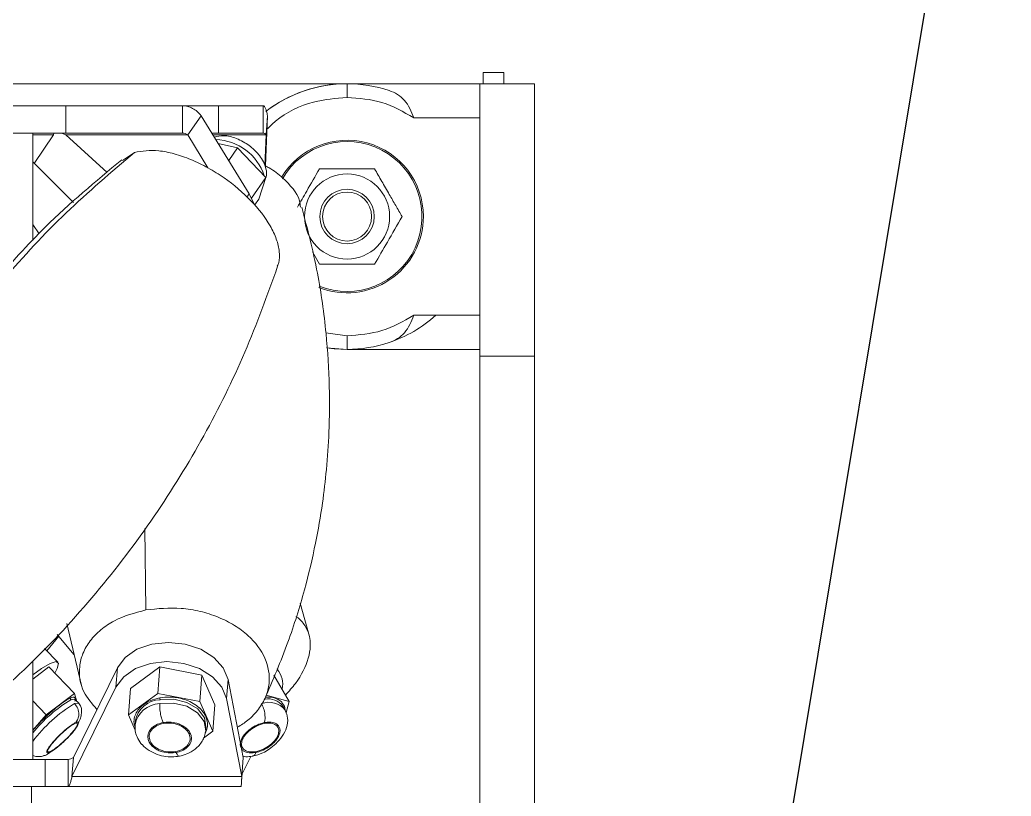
# Model space of a CAD drawing. Header units: millimetres. Extents: x -529 to 1738, y -425 to 849.
# Drawn here: x 282.18 to 318.56, y 776.39 to 804.89 of the extents above; entities that cross this region are included whole.
import ezdxf

# ---------------------------------------------------------------- set-up
doc = ezdxf.new("R2010")
doc.units = ezdxf.units.MM

msp = doc.modelspace()

# ---------------------------------------------------------------- linework, layer by layer
msp.add_line((306.111, 749.236), (318.562, 824.295))
at = {"color": 7, "linetype": 'Continuous', "lineweight": 15}
for p, q in [((299.94, 802.953), (299.19, 802.953)), ((299.19, 802.953), (299.19, 802.541)), ((299.94, 802.953), (299.94, 802.541)), ((279.401, 802.541), (294.065, 802.541)), ((299.19, 802.541), (294.19, 802.541)), ((301.065, 802.541), (299.065, 802.541)), ((299.065, 792.541), (299.065, 802.541)), ((301.065, 792.541), (301.065, 802.541)), ((275.956, 801.732), (283.871, 801.732)), ((283.871, 801.732), (283.871, 800.732)), ((283.871, 801.732), (288.155, 801.732)), ((288.155, 800.732), (288.155, 801.732)), ((288.155, 801.732), (289.477, 801.732)), ((289.477, 801.732), (289.477, 800.732)), ((289.477, 801.732), (291.114, 801.732)), ((291.114, 800.732), (291.114, 801.732)), ((288.346, 800.659), (288.84, 801.366)), ((288.84, 801.366), (290.595, 798.503)), ((291.273, 801.366), (291.193, 799.522)), ((291.22, 800.659), (291.273, 801.366)), ((277.468, 800.732), (283.871, 800.732)), ((282.657, 796.784), (282.657, 800.732)), ((283.871, 800.732), (288.155, 800.732)), ((289.228, 800.732), (289.477, 800.732)), ((289.477, 800.732), (291.114, 800.732)), ((283.42, 800.659), (282.71, 799.615)), ((283.874, 800.659), (288.346, 800.659)), ((285.392, 799.284), (283.874, 800.659)), ((288.346, 800.659), (289.084, 799.455)), ((289.399, 800.608), (289.321, 800.582)), ((291.22, 800.659), (291.171, 799.537)), ((285.954, 799.72), (286.388, 800.02)), ((290.173, 800.182), (289.465, 800.346)), ((289.849, 799.719), (290.173, 800.182)), ((291.216, 799.095), (290.173, 800.182)), ((284.147, 798.187), (282.657, 799.668)), ((291.216, 799.095), (290.687, 798.338)), ((290.954, 798.309), (291.216, 799.095)), ((290.595, 798.503), (290.769, 798.144)), ((290.793, 798.078), (290.954, 798.309)), ((293.179, 795.916), (292.918, 796.368)), ((293.44, 792.849), (294.19, 792.791)), ((294.19, 792.791), (299.065, 792.791)), ((301.065, 792.541), (299.065, 792.541)), ((299.065, 652.541), (299.065, 792.541)), ((301.065, 652.541), (301.065, 792.541)), ((292.808, 782.257), (292.472, 783.476)), ((283.908, 782.726), (284.445, 780.458)), ((283.177, 781.723), (283.608, 782.259)), ((283.555, 782.322), (284.18, 781.578)), ((283.58, 781.306), (283.086, 781.817)), ((282.657, 777.741), (282.657, 781.355)), ((282.657, 780.685), (283.251, 781.133)), ((283.251, 781.133), (284.193, 780.161)), ((285.762, 781.105), (284.149, 777.814)), ((285.709, 780.398), (285.762, 781.105)), ((286.245, 780.348), (287.316, 781.133)), ((287.316, 781.133), (287.243, 780.161)), ((287.316, 781.133), (288.864, 780.832)), ((288.791, 779.86), (288.864, 780.832)), ((288.864, 780.832), (289.341, 779.745)), ((292.072, 779.86), (291.505, 780.832)), ((291.729, 780.903), (291.626, 781.08)), ((285.709, 780.398), (284.096, 777.107)), ((289.825, 780.677), (289.771, 779.97)), ((290.383, 777.814), (289.825, 780.677)), ((283.151, 779.375), (284.193, 780.161)), ((284.193, 780.161), (284.277, 779.869)), ((286.245, 780.348), (286.172, 779.375)), ((286.172, 779.375), (287.243, 780.161)), ((287.243, 780.161), (288.791, 779.86)), ((291.225, 780.099), (292.072, 779.86)), ((282.657, 779.885), (283.151, 779.375)), ((284.342, 779.802), (284.205, 779.943)), ((288.791, 779.86), (289.267, 778.773)), ((289.341, 779.745), (289.267, 778.773)), ((290.329, 777.107), (289.771, 779.97)), ((291.919, 779.552), (291.836, 779.693)), ((292.072, 779.86), (291.958, 779.463)), ((282.657, 778.813), (283.151, 779.375)), ((286.417, 778.816), (286.172, 779.375)), ((286.421, 779.136), (286.41, 778.995)), ((286.411, 779.004), (286.41, 778.894)), ((289.002, 778.799), (289.013, 778.941)), ((289.267, 778.773), (288.927, 778.523)), ((286.648, 778.288), (286.632, 778.326)), ((286.679, 778.282), (286.648, 778.288)), ((284.096, 777.107), (284.149, 777.814)), ((290.383, 777.814), (290.329, 777.107)), ((290.335, 777.186), (290.66, 777.853)), ((283.113, 777.741), (280.654, 777.741)), ((283.113, 776.741), (283.113, 777.741)), ((283.955, 777.741), (283.121, 777.741)), ((283.955, 776.741), (283.955, 777.741)), ((284.096, 777.107), (290.329, 777.107)), ((290.322, 776.983), (290.337, 777.208)), ((283.113, 776.741), (280.654, 776.741)), ((282.607, 773.741), (282.607, 776.741)), ((283.955, 776.741), (283.121, 776.741)), ((290.303, 776.741), (283.955, 776.741))]:
    msp.add_line(p, q, dxfattribs=at)
at = {"color": 8, "linetype": 'Continuous', "lineweight": 15}
for p, q in [((296.639, 801.291), (299.065, 801.291)), ((282.657, 800.659), (283.42, 800.659)), ((289.273, 800.659), (291.22, 800.659)), ((290.509, 798.379), (290.595, 798.503)), ((282.892, 797.036), (282.657, 797.369)), ((299.065, 794.041), (296.639, 794.041)), ((294.19, 793.291), (293.415, 793.401)), ((286.806, 783.226), (286.769, 786.214))]:
    msp.add_line(p, q, dxfattribs=at)
at = {"color": 7, "linetype": 'Continuous', "lineweight": 15, "flags": 128}
for points in [[(290.604, 799.733), (290.676, 799.661), (290.744, 799.587)], [(294.19, 792.791), (293.718, 792.814), (293.439, 792.849)], [(285.762, 781.105), (286.047, 781.484), (286.482, 781.782), (287.027, 781.972), (287.635, 782.037), (288.254, 781.972), (288.828, 781.782), (289.307, 781.484), (289.649, 781.105), (289.825, 780.677)], [(283.467, 780.911), (283.555, 781.075), (283.6, 781.265), (283.511, 781.33), (283.295, 781.265), (282.973, 781.075), (282.657, 780.845)], [(289.771, 779.97), (289.596, 780.398), (289.253, 780.777), (288.774, 781.075), (288.2, 781.265), (287.582, 781.33), (286.973, 781.265), (286.428, 781.075), (285.994, 780.777), (285.709, 780.398)], [(291.964, 779.442), (291.962, 779.45), (291.919, 779.552)]]:
    msp.add_lwpolyline(points, dxfattribs=at)
at = {"color": 8, "linetype": 'Continuous', "lineweight": 15, "flags": 128}
for points in [[(284.205, 779.943), (284.199, 779.949), (284.054, 779.929)], [(284.342, 779.802), (284.336, 779.807), (284.191, 779.787)], [(289.002, 778.795), (288.944, 779.126), (288.701, 779.45), (288.306, 779.689), (287.819, 779.807), (287.316, 779.787)], [(289.013, 778.941), (288.955, 779.268), (288.711, 779.591), (288.316, 779.83), (287.83, 779.949), (287.327, 779.929)]]:
    msp.add_lwpolyline(points, dxfattribs=at)
at = {"color": 7, "linetype": 'Continuous', "lineweight": 15}
for radius in [1.562, 1, 0.9]:
    msp.add_circle((294.19, 797.666), radius, dxfattribs=at)
for centre, radius, start, end in [((294.19, 797.666), 4.875, 90, 127.6745), ((294.19, 797.666), 4.875, 90.7299, 127.6766), ((294.19, 797.666), 4.875, 71.5713, 90), ((294.19, 797.666), 2.8, 360, 149.2031), ((294.19, 797.666), 2.75, 248.1288, 149.648), ((294.19, 797.666), 2.8, 248.4139, 360), ((294.19, 797.666), 4.875, 288.4287, 311.9619), ((294.19, 797.666), 4.875, 270, 288.4287), ((291.022, 780.502), 0.808, 346.513, 42.0958)]:
    msp.add_arc(centre, radius, start, end, dxfattribs=at)
at = {"color": 8, "linetype": 'Continuous', "lineweight": 15}
for centre, radius, start, end in [((289.306, 798.546), 1.948, 18.3536, 87.9441), ((286.808, 775.348), 5.345, 121.0164, 140.9634), ((286.912, 775.235), 5.303, 120.8665, 143.3607), ((287.35, 778.833), 0.955, 92.0759, 169.6451), ((287.36, 778.977), 0.953, 91.9982, 170.3442), ((291.323, 779.073), 0.764, 38.7991, 110.8267), ((291.289, 779.277), 0.687, 37.3035, 98.8271)]:
    msp.add_arc(centre, radius, start, end, dxfattribs=at)
at = {"color": 7, "linetype": 'Continuous', "lineweight": 15}
for points, knots in [([(294.19, 802.541), (294.19, 802.532), (294.19, 802.514), (294.19, 802.378), (294.19, 802.21), (294.19, 802.096), (294.19, 802.041)], [0, 0, 0, 0, 0.270261, 0.562429, 0.789736, 1, 1, 1, 1]), ([(296.639, 801.291), (296.594, 801.408), (296.505, 801.644), (296.306, 801.941), (296.05, 802.164), (295.837, 802.249), (295.731, 802.291)], [0, 0, 0, 0, 0.24998, 0.500057, 0.750219, 1, 1, 1, 1]), ([(294.19, 802.041), (294.626, 802.008), (295.499, 801.941), (296.259, 801.508), (296.639, 801.291)], [0, 0, 0, 0, 0.499933, 1, 1, 1, 1]), ([(291.212, 799.099), (291.214, 799.104), (291.256, 799.201), (291.222, 799.41), (291.136, 799.678), (290.966, 799.937), (290.745, 800.163), (290.491, 800.349), (290.259, 800.48), (290.016, 800.577), (289.709, 800.653), (289.521, 800.625), (289.399, 800.608)], [0, 0, 0, 0, 0.0059659, 0.1251748, 0.2318194, 0.3340007, 0.4737798, 0.5578673, 0.6480522, 0.7408343, 0.8325118, 1, 1, 1, 1]), ([(286.388, 800.02), (286.668, 800.066), (287.1, 800.135), (287.848, 799.981), (288.461, 799.771), (289.086, 799.468), (289.859, 798.986), (290.713, 798.261), (291.322, 797.462), (291.617, 796.83), (291.719, 796.372), (291.722, 796.037), (291.649, 795.887), (291.63, 795.847)], [0, 0, 0, 0, 0.142604, 0.21937, 0.297766, 0.376161, 0.452928, 0.595532, 0.738136, 0.814902, 0.893298, 0.971693, 1, 1, 1, 1]), ([(285.921, 799.751), (284.965, 798.956), (283.297, 797.569), (281.843, 795.937), (281.223, 795.241)], [0, 0, 0, 0, 0.573468, 1, 1, 1, 1]), ([(291.193, 799.522), (291.238, 799.499), (291.482, 799.381), (291.963, 798.977), (292.429, 798.477), (292.473, 798.086), (292.482, 798.006)], [0, 0, 0, 0, 0.064636, 0.34442, 0.864158, 1, 1, 1, 1]), ([(292.368, 798.01), (292.482, 798.208), (292.753, 798.678), (293.023, 799.145), (293.179, 799.416)], [0, 0, 0, 0, 0.420913, 1, 1, 1, 1]), ([(293.179, 799.416), (293.355, 799.416), (293.709, 799.416), (294.235, 799.416), (294.737, 799.416), (295.045, 799.416), (295.2, 799.416)], [0, 0, 0, 0, 0.264614, 0.534966, 0.765352, 1, 1, 1, 1]), ([(295.2, 799.416), (295.288, 799.264), (295.465, 798.957), (295.728, 798.502), (295.979, 798.067), (296.133, 797.8), (296.21, 797.666)], [0, 0, 0, 0, 0.264614, 0.534966, 0.765352, 1, 1, 1, 1]), ([(291.169, 779.96), (291.465, 780.648), (292.021, 781.939), (292.623, 783.873), (293.032, 785.586), (293.287, 787.067), (293.447, 788.42), (293.543, 789.844), (293.558, 791.516), (293.436, 793.477), (293.126, 795.709), (292.736, 797.211), (292.528, 798.012)], [0, 0, 0, 0, 0.1252575, 0.2348999, 0.3295711, 0.4096757, 0.4761924, 0.5492073, 0.6377374, 0.7420256, 0.8625265, 1, 1, 1, 1]), ([(296.21, 797.666), (296.03, 797.353), (295.692, 796.768), (295.356, 796.187), (295.2, 795.916)], [0, 0, 0, 0, 0.534747, 1, 1, 1, 1]), ([(279.811, 778.817), (280.723, 779.587), (282.553, 781.132), (284.988, 783.781), (287.146, 786.609), (288.969, 789.583), (290.499, 792.661), (291.264, 794.783), (291.644, 795.84)], [0, 0, 0, 0, 0.17143, 0.343979, 0.511948, 0.676579, 0.838956, 1, 1, 1, 1]), ([(295.2, 795.916), (295.025, 795.916), (294.67, 795.916), (294.145, 795.916), (293.643, 795.916), (293.335, 795.916), (293.179, 795.916)], [0, 0, 0, 0, 0.264614, 0.534966, 0.765352, 1, 1, 1, 1]), ([(296.639, 794.041), (296.259, 793.824), (295.499, 793.391), (294.626, 793.324), (294.19, 793.291)], [0, 0, 0, 0, 0.500067, 1, 1, 1, 1]), ([(295.731, 793.041), (295.837, 793.083), (296.05, 793.168), (296.306, 793.391), (296.505, 793.688), (296.594, 793.923), (296.639, 794.041)], [0, 0, 0, 0, 0.249781, 0.499943, 0.75002, 1, 1, 1, 1]), ([(294.19, 792.791), (294.19, 792.8), (294.19, 792.818), (294.19, 792.953), (294.19, 793.121), (294.19, 793.236), (294.19, 793.291)], [0, 0, 0, 0, 0.270261, 0.562429, 0.789736, 1, 1, 1, 1]), ([(290.167, 778.922), (290.298, 779.003), (290.606, 779.193), (290.962, 779.577), (291.228, 780.037), (291.385, 780.668), (291.254, 781.468), (290.716, 782.193), (290.071, 782.674), (289.472, 782.977), (288.806, 783.187), (287.902, 783.342), (287.237, 783.272), (286.806, 783.226)], [0, 0, 0, 0, 0.056889, 0.132979, 0.209068, 0.283576, 0.421986, 0.560395, 0.634903, 0.710993, 0.787082, 0.861591, 1, 1, 1, 1]), ([(286.806, 783.226), (286.402, 783.117), (285.781, 782.949), (285.138, 782.508), (284.742, 782.102), (284.477, 781.639), (284.325, 781.011), (284.412, 780.267), (284.829, 779.785), (285.012, 779.574)], [0, 0, 0, 0, 0.201895, 0.310579, 0.42157, 0.53256, 0.641244, 0.843139, 1, 1, 1, 1]), ([(291.931, 780.101), (292.058, 780.243), (292.452, 780.684), (292.836, 781.468), (292.874, 782.196), (292.648, 782.668), (292.47, 782.897), (292.324, 782.971), (292.314, 782.976)], [0, 0, 0, 0, 0.132428, 0.409925, 0.687421, 0.836803, 0.989354, 1, 1, 1, 1]), ([(284.054, 779.929), (284.05, 779.934), (284.041, 779.946), (284.037, 779.967), (284.041, 779.986), (284.047, 779.994), (284.05, 779.998)], [0, 0, 0, 0, 0.270261, 0.562429, 0.789736, 1, 1, 1, 1]), ([(284.192, 779.999), (284.207, 779.99), (284.233, 779.974), (284.208, 779.911), (284.197, 779.884)], [0, 0, 0, 0, 0.568748, 1, 1, 1, 1]), ([(287.327, 779.929), (287.327, 779.934), (287.327, 779.946), (287.324, 779.967), (287.319, 779.986), (287.316, 779.994), (287.314, 779.998)], [0, 0, 0, 0, 0.270261, 0.562429, 0.789736, 1, 1, 1, 1]), ([(284.191, 779.787), (284.234, 779.731), (284.324, 779.614), (284.358, 779.403), (284.324, 779.219), (284.262, 779.133), (284.233, 779.091)], [0, 0, 0, 0, 0.270261, 0.562429, 0.789736, 1, 1, 1, 1]), ([(284.322, 779.084), (284.339, 779.111), (284.393, 779.2), (284.436, 779.35), (284.46, 779.525), (284.433, 779.686), (284.371, 779.765), (284.34, 779.805)], [0, 0, 0, 0, 0.095823, 0.307629, 0.533559, 0.767075, 1, 1, 1, 1]), ([(287.316, 779.787), (287.315, 779.731), (287.312, 779.614), (287.344, 779.403), (287.389, 779.219), (287.423, 779.133), (287.439, 779.091)], [0, 0, 0, 0, 0.270261, 0.562429, 0.789736, 1, 1, 1, 1]), ([(291.051, 779.787), (291.079, 779.731), (291.136, 779.614), (291.179, 779.403), (291.186, 779.219), (291.168, 779.133), (291.159, 779.091)], [0, 0, 0, 0, 0.270261, 0.562429, 0.789736, 1, 1, 1, 1]), ([(291.852, 779.753), (291.861, 779.742), (291.904, 779.688), (291.911, 779.615), (291.916, 779.556)], [0, 0, 0, 0, 0.2042532, 1, 1, 1, 1]), ([(286.413, 778.918), (286.396, 778.969), (286.355, 779.096), (286.38, 779.223), (286.394, 779.299)], [0, 0, 0, 0, 0.401367, 1, 1, 1, 1]), ([(290.727, 777.858), (290.852, 777.892), (291.059, 777.949), (291.348, 778.118), (291.598, 778.319), (291.83, 778.593), (291.989, 778.919), (292.039, 779.262), (291.958, 779.456), (291.918, 779.553)], [0, 0, 0, 0, 0.1606166, 0.2643538, 0.3862378, 0.5259587, 0.6799333, 0.8410274, 1, 1, 1, 1]), ([(283.27, 777.996), (283.243, 777.987), (283.181, 777.966), (283.161, 778.004), (283.184, 778.075), (283.232, 778.16), (283.311, 778.271), (283.42, 778.401), (283.548, 778.54), (283.685, 778.676), (283.818, 778.797), (283.969, 778.923), (284.119, 779.034), (284.198, 779.074), (284.233, 779.091)], [0, 0, 0, 0, 0.090318, 0.204563, 0.27142, 0.343936, 0.420786, 0.5, 0.579214, 0.656064, 0.72858, 0.795437, 0.909682, 1, 1, 1, 1]), ([(284.233, 779.091), (284.26, 779.1), (284.322, 779.121), (284.342, 779.083), (284.319, 779.012), (284.271, 778.927), (284.192, 778.817), (284.083, 778.686), (283.954, 778.547), (283.818, 778.412), (283.685, 778.29), (283.534, 778.164), (283.384, 778.053), (283.305, 778.013), (283.27, 777.996)], [0, 0, 0, 0, 0.0903184, 0.2045632, 0.2714199, 0.3439362, 0.4207855, 0.5, 0.5792145, 0.6560638, 0.7285801, 0.7954368, 0.9096816, 1, 1, 1, 1]), ([(283.444, 778.411), (283.507, 778.481), (283.634, 778.62), (283.856, 778.82), (284.06, 778.981), (284.213, 779.069), (284.303, 779.086), (284.3, 779.011), (284.225, 778.873), (284.115, 778.742), (284.059, 778.676)], [0, 0, 0, 0, 0.124939, 0.24999, 0.374878, 0.49999, 0.624878, 0.74999, 0.874939, 1, 1, 1, 1]), ([(286.41, 778.995), (286.409, 778.926), (286.408, 778.777), (286.479, 778.55), (286.622, 778.316), (286.848, 778.105), (287.139, 777.944), (287.457, 777.851), (287.764, 777.822), (287.949, 777.846), (288.036, 777.857)], [0, 0, 0, 0, 0.094654, 0.207853, 0.337013, 0.476908, 0.620175, 0.758925, 0.886758, 1, 1, 1, 1]), ([(287.92, 777.996), (287.846, 777.987), (287.678, 777.966), (287.448, 778.004), (287.256, 778.075), (287.112, 778.16), (286.992, 778.271), (286.91, 778.401), (286.874, 778.54), (286.886, 778.676), (286.94, 778.797), (287.045, 778.923), (287.21, 779.034), (287.369, 779.074), (287.439, 779.091)], [0, 0, 0, 0, 0.090318, 0.204563, 0.27142, 0.343936, 0.420786, 0.5, 0.579214, 0.656064, 0.72858, 0.795437, 0.909682, 1, 1, 1, 1]), ([(286.965, 778.411), (286.945, 778.481), (286.905, 778.62), (287.001, 778.82), (287.182, 778.981), (287.449, 779.069), (287.747, 779.086), (288.032, 779.011), (288.276, 778.873), (288.354, 778.742), (288.394, 778.676)], [0, 0, 0, 0, 0.124939, 0.24999, 0.374878, 0.49999, 0.624878, 0.74999, 0.874939, 1, 1, 1, 1]), ([(287.439, 779.091), (287.513, 779.1), (287.681, 779.121), (287.911, 779.083), (288.103, 779.012), (288.246, 778.927), (288.367, 778.817), (288.449, 778.686), (288.485, 778.547), (288.473, 778.412), (288.419, 778.29), (288.314, 778.164), (288.149, 778.053), (287.99, 778.013), (287.92, 777.996)], [0, 0, 0, 0, 0.0903184, 0.2045632, 0.2714199, 0.3439362, 0.4207855, 0.5, 0.5792145, 0.6560638, 0.7285801, 0.7954368, 0.9096816, 1, 1, 1, 1]), ([(289.065, 779.077), (289.066, 779), (289.067, 778.874), (289.008, 778.758), (288.985, 778.714)], [0, 0, 0, 0, 0.615155, 1, 1, 1, 1]), ([(290.844, 777.996), (290.778, 777.987), (290.629, 777.966), (290.465, 778.004), (290.355, 778.075), (290.292, 778.16), (290.266, 778.271), (290.283, 778.401), (290.343, 778.54), (290.441, 778.676), (290.562, 778.797), (290.729, 778.923), (290.935, 779.034), (291.091, 779.074), (291.159, 779.091)], [0, 0, 0, 0, 0.090318, 0.204563, 0.27142, 0.343936, 0.420786, 0.5, 0.579214, 0.656064, 0.72858, 0.795437, 0.909682, 1, 1, 1, 1]), ([(290.335, 778.411), (290.363, 778.481), (290.42, 778.62), (290.627, 778.82), (290.879, 778.981), (291.153, 779.069), (291.406, 779.086), (291.59, 779.011), (291.7, 778.873), (291.679, 778.742), (291.669, 778.676)], [0, 0, 0, 0, 0.124939, 0.24999, 0.374878, 0.49999, 0.624878, 0.74999, 0.874939, 1, 1, 1, 1]), ([(291.159, 779.091), (291.225, 779.1), (291.375, 779.121), (291.538, 779.083), (291.649, 779.012), (291.711, 778.927), (291.738, 778.817), (291.721, 778.686), (291.66, 778.547), (291.563, 778.412), (291.441, 778.29), (291.274, 778.164), (291.068, 778.053), (290.913, 778.013), (290.844, 777.996)], [0, 0, 0, 0, 0.090318, 0.204563, 0.27142, 0.343936, 0.420786, 0.5, 0.579214, 0.656064, 0.72858, 0.795437, 0.909682, 1, 1, 1, 1]), ([(284.059, 778.676), (283.996, 778.606), (283.868, 778.467), (283.648, 778.268), (283.44, 778.103), (283.347, 778.054), (283.3, 778.03)], [0, 0, 0, 0, 0.250007, 0.500001, 0.750007, 1, 1, 1, 1]), ([(288.394, 778.676), (288.414, 778.606), (288.454, 778.467), (288.358, 778.268), (288.178, 778.103), (287.996, 778.054), (287.905, 778.03)], [0, 0, 0, 0, 0.250007, 0.500001, 0.750007, 1, 1, 1, 1]), ([(288.036, 777.857), (288.129, 777.881), (288.339, 777.935), (288.646, 778.122), (288.857, 778.358), (288.972, 778.596), (288.992, 778.731), (289.003, 778.8)], [0, 0, 0, 0, 0.182912, 0.409781, 0.683736, 0.837643, 1, 1, 1, 1]), ([(291.669, 778.676), (291.64, 778.606), (291.584, 778.467), (291.377, 778.268), (291.124, 778.103), (290.944, 778.054), (290.854, 778.03)], [0, 0, 0, 0, 0.250007, 0.500001, 0.750007, 1, 1, 1, 1]), ([(283.3, 778.03), (283.266, 778.019), (283.197, 777.998), (283.203, 778.077), (283.277, 778.214), (283.388, 778.346), (283.444, 778.411)], [0, 0, 0, 0, 0.250007, 0.500001, 0.750007, 1, 1, 1, 1]), ([(287.905, 778.03), (287.807, 778.019), (287.613, 777.998), (287.326, 778.077), (287.083, 778.214), (287.004, 778.346), (286.965, 778.411)], [0, 0, 0, 0, 0.250007, 0.500001, 0.750007, 1, 1, 1, 1]), ([(290.854, 778.03), (290.768, 778.019), (290.596, 777.998), (290.413, 778.077), (290.303, 778.214), (290.324, 778.346), (290.335, 778.411)], [0, 0, 0, 0, 0.250007, 0.500001, 0.750007, 1, 1, 1, 1]), ([(282.657, 777.884), (282.683, 777.874), (282.753, 777.846), (282.892, 777.835), (283.001, 777.857), (283.054, 777.867)], [0, 0, 0, 0, 0.232348, 0.628449, 1, 1, 1, 1]), ([(283.27, 777.996), (283.223, 777.949), (283.159, 777.885), (283.073, 777.879), (283.051, 777.878)], [0, 0, 0, 0, 0.744405, 1, 1, 1, 1]), ([(283.204, 777.949), (283.224, 777.959), (283.258, 777.975), (283.305, 778.011), (283.324, 778.026)], [0, 0, 0, 0, 0.579888, 1, 1, 1, 1]), ([(290.375, 777.854), (290.407, 777.848), (290.519, 777.828), (290.64, 777.845), (290.727, 777.858)], [0, 0, 0, 0, 0.287879, 1, 1, 1, 1])]:
    msp.add_open_spline(points, degree=3, knots=knots, dxfattribs=at)
at = {"color": 8, "linetype": 'Continuous', "lineweight": 15}
for points, knots in [([(291.252, 800.875), (291.354, 800.975), (291.83, 801.438), (292.846, 801.922), (293.778, 802.004), (294.19, 802.041)], [0, 0, 0, 0, 0.132134, 0.616821, 1, 1, 1, 1]), ([(279.867, 793.102), (280.432, 793.861), (281.677, 795.537), (283.856, 797.859), (285.54, 799.297), (286.388, 800.02)], [0, 0, 0, 0, 0.291608, 0.643326, 1, 1, 1, 1]), ([(282.657, 778.804), (282.665, 778.814), (282.735, 778.898), (282.897, 779.07), (283.125, 779.297), (283.35, 779.501), (283.604, 779.714), (283.858, 779.901), (283.991, 779.969), (284.05, 779.998)], [0, 0, 0, 0, 0.022722, 0.177551, 0.327757, 0.469495, 0.60017, 0.823468, 1, 1, 1, 1]), ([(284.05, 779.998), (284.1, 780.018), (284.177, 780.047), (284.188, 780.011), (284.192, 779.999)], [0, 0, 0, 0, 0.658151, 1, 1, 1, 1]), ([(286.394, 779.299), (286.42, 779.368), (286.468, 779.502), (286.65, 779.714), (286.927, 779.901), (287.196, 779.969), (287.314, 779.998)], [0, 0, 0, 0, 0.210842, 0.405229, 0.737398, 1, 1, 1, 1]), ([(287.314, 779.998), (287.439, 780.014), (287.721, 780.048), (288.11, 779.985), (288.434, 779.864), (288.677, 779.722), (288.878, 779.535), (289.022, 779.314), (289.051, 779.156), (289.065, 779.077)], [0, 0, 0, 0, 0.155933, 0.353173, 0.4686, 0.593798, 0.726476, 0.863238, 1, 1, 1, 1]), ([(291.193, 780.02), (291.224, 780.023), (291.393, 780.042), (291.595, 779.981), (291.775, 779.875), (291.828, 779.791), (291.852, 779.753)], [0, 0, 0, 0, 0.096135, 0.532822, 0.788373, 1, 1, 1, 1]), ([(287.92, 777.996), (287.942, 777.952), (287.983, 777.868), (288.018, 777.866), (288.035, 777.865)], [0, 0, 0, 0, 0.528928, 1, 1, 1, 1]), ([(290.844, 777.996), (290.827, 777.951), (290.798, 777.874), (290.746, 777.87), (290.724, 777.869)], [0, 0, 0, 0, 0.582914, 1, 1, 1, 1])]:
    msp.add_open_spline(points, degree=3, knots=knots, dxfattribs=at)
at = {"color": 7, "linetype": 'Continuous', "lineweight": 15}
for points in [[(288.84, 801.366), (288.791, 801.42), (288.695, 801.53), (288.525, 801.643), (288.344, 801.718), (288.218, 801.727), (288.155, 801.732)], [(291.273, 801.366), (291.261, 801.42), (291.236, 801.53), (291.197, 801.643), (291.156, 801.718), (291.128, 801.727), (291.114, 801.732)], [(283.447, 800.732), (283.44, 800.728), (283.427, 800.722), (283.422, 800.68), (283.42, 800.659)], [(283.874, 800.659), (283.831, 800.68), (283.746, 800.722), (283.65, 800.728), (283.602, 800.732)], [(288.155, 800.732), (288.19, 800.728), (288.258, 800.722), (288.316, 800.68), (288.346, 800.659)], [(291.114, 800.732), (291.132, 800.728), (291.168, 800.722), (291.203, 800.68), (291.22, 800.659)], [(284.149, 777.814), (284.117, 777.793), (284.052, 777.751), (283.988, 777.744), (283.955, 777.741)], [(283.955, 776.741), (283.967, 776.745), (283.989, 776.755), (284.023, 776.83), (284.058, 776.943), (284.083, 777.052), (284.096, 777.107)], [(290.329, 777.107), (290.326, 777.052), (290.32, 776.943), (290.313, 776.83), (290.308, 776.755), (290.305, 776.745), (290.303, 776.741)]]:
    msp.add_open_spline(points, degree=3, dxfattribs=at)

doc.saveas('drawing.dxf')
